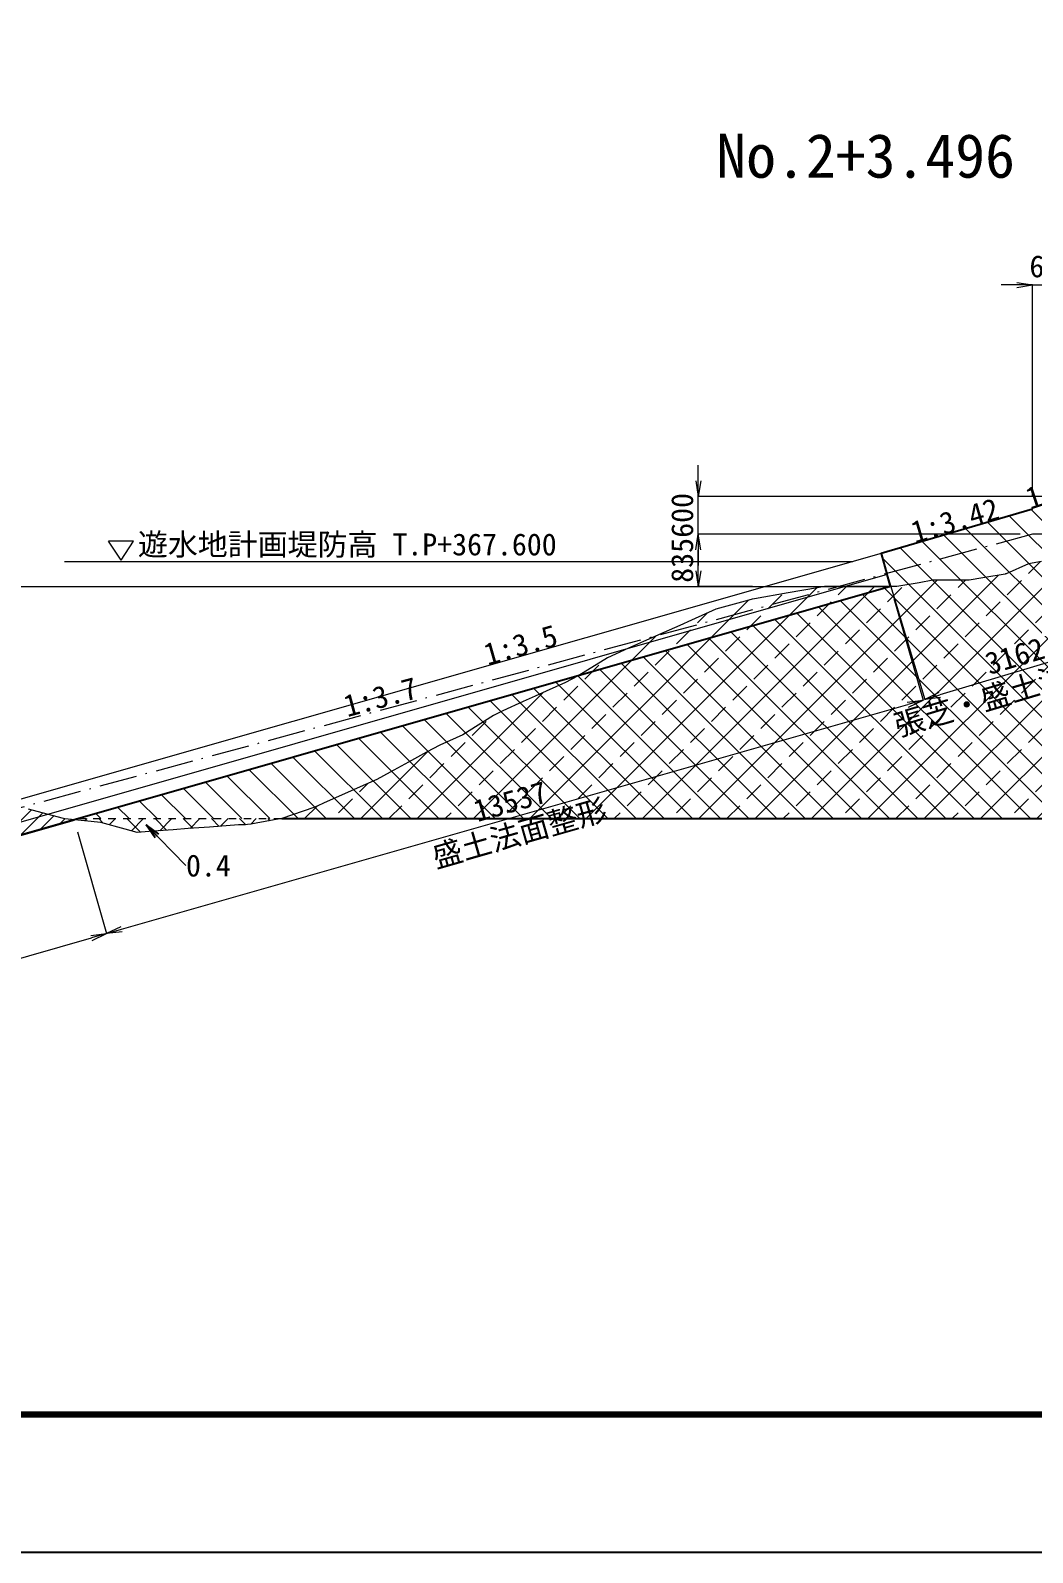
# Model space of a CAD drawing. Header units: millimetres. Extents: x -23295 to 84900, y -241468 to 58400.
# Drawn here: x 29536 to 45511, y -161312 to -137046 of the extents above; entities that cross this region are included whole.
import ezdxf
from ezdxf.enums import TextEntityAlignment as Align

# ---------------------------------------------------------------- set-up
doc = ezdxf.new("R2010")
doc.units = ezdxf.units.MM
doc.header["$LTSCALE"] = 100
doc.header["$PDSIZE"] = 300
doc.linetypes.add('SXF_一点短鎖線', pattern=[9.25, 6, -1.5, 0.25, -1.5])
doc.linetypes.add('SXF_跳び破線', pattern=[12, 6, -6])
doc.layers.get('Defpoints').update_dxf_attribs({"color": 191})
for name, color, linetype, lineweight in [('D-BGD', 7, 'Continuous', 13), ('D-BYP-STR6', 2, 'SXF_一点短鎖線', 13), ('D-STR-DIM', 7, 'Continuous', 13), ('D-STR-HTXT', 7, 'Continuous', 13), ('D-STR-STR5', 4, 'SXF_跳び破線', 13), ('D-STR-STR8', 3, 'Continuous', 25), ('D-STR-STR9', 1, 'Continuous', 25), ('D-STR-STRC', 7, 'Continuous', 13), ('D-STR-TXT', 7, 'Continuous', 13), ('D-TTL', 2, 'Continuous', 140), ('D-TTL-TXT', 7, 'Continuous', 13), ('切土法面整形', 4, 'Continuous', 13), ('床堀', 3, 'Continuous', 13), ('張芝', 3, 'Continuous', 13), ('掘削', 4, 'Continuous', 13), ('盛土(4.0≦W)', 5, 'Continuous', 13), ('盛土(W＜2.5)', 5, 'Continuous', 13), ('盛土法面整形', 1, 'Continuous', 13)]:
    doc.layers.add(name, color=color, linetype=linetype, lineweight=lineweight)
doc.styles.add('MS ゴシック', font='MS Gothic.ttf')
doc.styles.add('ＭＳ ゴシック', font='MS Gothic.ttf')
doc.dimstyles.new('DIM-100-F', dxfattribs={"dimscale": 100, "dimtxt": 3.5, "dimasz": 2.5, "dimexe": 0, "dimexo": 2, "dimgap": 0.8, "dimtad": 1, "dimdec": 0, "dimzin": 0, "dimdsep": 46, "dimtxsty": 'MS ゴシック', "dimblk": 'OPEN', "dimcen": 0.1, "dimclrd": 256, "dimclre": 256, "dimclrt": 256, "dimaunit": 1, "dimadec": 4, "dimazin": 0, "dimtfac": 1, "dimtdec": 0, "dimtmove": 2, "dimatfit": 3, "dimldrblk": 'OPEN', "dimfxl": 1, "dimtolj": 1, "dimtzin": 0, "dimlwd": -1, "dimlwe": -1, "dimarcsym": 0})

# ---------------------------------------------------------------- blocks, each defined once
blk = doc.blocks.new('_Open')
at = {"color": 0, "linetype": 'ByBlock', "lineweight": -2}
for p, q in [((-1, 0.167), (0, 0)), ((-1, -0.167), (0, 0)), ((0, 0), (-1, 0))]:
    blk.add_line(p, q, dxfattribs=at)
blk = doc.blocks.new('*D171')
at = {"layer": 'D-STR-DIM', "transparency": 16777216}
for p, q in [((45311, -145077), (40183, -145077)), ((40183, -145662), (40183, -145327)), ((41045, -145912), (40183, -145912))]:
    blk.add_line(p, q, dxfattribs=at)
at = {"layer": 'Defpoints', "color": 0, "transparency": 16777216}
for p in [(40183, -145077), (45511, -145077), (41245, -145912)]:
    blk.add_point(p, dxfattribs=at)
at = {"layer": 'D-STR-DIM', "transparency": 16777216, "xscale": 250, "yscale": 250, "zscale": 250}
for p, rotation in [((40183, -145077), 90), ((40183, -145912), 270)]:
    blk.add_blockref('_Open', p, dxfattribs=dict(at, rotation=rotation))
at = {"layer": 'D-STR-DIM', "transparency": 16777216, "insert": (39928, -145494), "char_height": 350, "attachment_point": 5, "rotation": 90, "style": 'MS ゴシック'}
blk.add_mtext('\\A1;835', dxfattribs=at)
blk = doc.blocks.new('*D174')
at = {"layer": 'D-STR-DIM', "transparency": 16777216}
for p, q in [((40183, -144227), (40183, -143977)), ((45925, -144477), (40183, -144477)), ((40183, -145077), (40183, -144477)), ((45311, -145077), (40183, -145077)), ((40183, -145327), (40183, -145577))]:
    blk.add_line(p, q, dxfattribs=at)
at = {"layer": 'Defpoints', "color": 0, "transparency": 16777216}
for p in [(40183, -144477), (46125, -144477), (45511, -145077)]:
    blk.add_point(p, dxfattribs=at)
at = {"layer": 'D-STR-DIM', "transparency": 16777216, "xscale": 250, "yscale": 250, "zscale": 250}
for p, rotation in [((40183, -144477), 270), ((40183, -145077), 90)]:
    blk.add_blockref('_Open', p, dxfattribs=dict(at, rotation=rotation))
at = {"layer": 'D-STR-DIM', "transparency": 16777216, "insert": (39928, -144777), "char_height": 350, "attachment_point": 5, "rotation": 90, "style": 'MS ゴシック'}
blk.add_mtext('\\A1;600', dxfattribs=at)
blk = doc.blocks.new('*D180')
at = {"layer": 'D-STR-DIM', "ltscale": 1500, "transparency": 16777216}
for p, q in [((45261, -141104), (45011, -141104)), ((45511, -144477), (45511, -141104)), ((45511, -141104), (46125, -141104)), ((46125, -144277), (46125, -141104)), ((46375, -141104), (46625, -141104))]:
    blk.add_line(p, q, dxfattribs=at)
at = {"layer": 'Defpoints', "color": 0, "ltscale": 1500, "transparency": 16777216}
for p in [(46125, -141104), (46125, -144477), (45511, -144677)]:
    blk.add_point(p, dxfattribs=at)
at = {"layer": 'D-STR-DIM', "ltscale": 1500, "transparency": 16777216, "xscale": 250, "yscale": 250, "zscale": 250}
blk.add_blockref('_Open', (45511, -141104), dxfattribs=at)
at = {"layer": 'D-STR-DIM', "ltscale": 1500, "transparency": 16777216, "xscale": 250, "yscale": 250, "zscale": 250, "rotation": 180}
blk.add_blockref('_Open', (46125, -141104), dxfattribs=at)
at = {"layer": 'D-STR-DIM', "ltscale": 1500, "transparency": 16777216, "insert": (45818, -140809), "char_height": 350, "attachment_point": 5, "style": 'MS ゴシック'}
blk.add_mtext('\\A1;614', dxfattribs=at)
blk = doc.blocks.new('*D184')
at = {"layer": 'Defpoints', "color": 0, "transparency": 16777216}
for p in [(30230, -149631), (30748, -151444), (20086, -152529)]:
    blk.add_point(p, dxfattribs=at)
at = {"layer": '切土法面整形', "transparency": 16777216}
for p, q in [((30285, -149823), (30748, -151444)), ((20844, -154273), (30508, -151512)), ((20141, -152721), (20604, -154342))]:
    blk.add_line(p, q, dxfattribs=at)
at = {"layer": '切土法面整形', "transparency": 16777216, "xscale": 250, "yscale": 250, "zscale": 250}
for p, rotation in [((30748, -151444), 15.94539589968122), ((20604, -154342), 195.9453958996812)]:
    blk.add_blockref('_Open', p, dxfattribs=dict(at, rotation=rotation))
at = {"layer": '切土法面整形', "transparency": 16777216, "char_height": 350, "attachment_point": 5, "rotation": 15.9454, "style": 'MS ゴシック'}
for s, insert in [('\\A1;10550', (25606, -152648)), ('\\A1;切土法面整形', (25755, -153168))]:
    blk.add_mtext(s, dxfattribs=dict(at, insert=insert))
blk = doc.blocks.new('*D185')
at = {"layer": 'Defpoints', "color": 0, "transparency": 16777216}
for p in [(43247, -145912), (43765, -147725), (30230, -149631)]:
    blk.add_point(p, dxfattribs=at)
at = {"layer": '盛土法面整形', "transparency": 16777216}
for p, q in [((43302, -146104), (43765, -147725)), ((30989, -151375), (43524, -147793)), ((30285, -149823), (30748, -151444))]:
    blk.add_line(p, q, dxfattribs=at)
at = {"layer": '盛土法面整形', "transparency": 16777216, "xscale": 250, "yscale": 250, "zscale": 250}
for p, rotation in [((43765, -147725), 15.94539589968122), ((30748, -151444), 195.9453958996812)]:
    blk.add_blockref('_Open', p, dxfattribs=dict(at, rotation=rotation))
at = {"layer": '盛土法面整形', "transparency": 16777216, "char_height": 350, "attachment_point": 5, "rotation": 15.9454, "style": 'MS ゴシック'}
for s, insert in [('\\A1;{\\C1;13537', (37186, -149339)), ('\\A1;盛土法面整形}', (37336, -149861))]:
    blk.add_mtext(s, dxfattribs=dict(at, insert=insert))
blk = doc.blocks.new('*D186')
at = {"layer": 'Defpoints', "color": 0, "transparency": 16777216}
for p in [(46125, -144477), (43096, -145383), (43792, -147711)]:
    blk.add_point(p, dxfattribs=at)
at = {"layer": '張芝', "transparency": 16777216}
for p, q in [((46182, -144668), (46821, -146805)), ((43153, -145575), (43792, -147711)), ((46582, -146877), (44032, -147640))]:
    blk.add_line(p, q, dxfattribs=at)
at = {"layer": '張芝', "transparency": 16777216, "xscale": 250, "yscale": 250, "zscale": 250}
for p, rotation in [((46821, -146805), 16.6546069592718), ((43792, -147711), 196.6546069592718)]:
    blk.add_blockref('_Open', p, dxfattribs=dict(at, rotation=rotation))
at = {"layer": '張芝', "transparency": 16777216, "char_height": 350, "attachment_point": 5, "rotation": 16.6546, "style": 'MS ゴシック'}
for s, insert in [('\\A1;張芝・盛土法面整形}', (45384, -147542)), ('\\A1;{\\C3;3162', (45228, -147020))]:
    blk.add_mtext(s, dxfattribs=dict(at, insert=insert))
blk = doc.blocks.new('*D21')
at = {"layer": 'Defpoints', "color": 0, "transparency": 16777216}
for p in [(43247, -129912), (43765, -131725), (19447, -136712)]:
    blk.add_point(p, dxfattribs=at)
at = {"layer": '盛土法面整形', "transparency": 16777216}
for p, q in [((43302, -130104), (43765, -131725)), ((20205, -138456), (43524, -131793)), ((19502, -136904), (19965, -138525))]:
    blk.add_line(p, q, dxfattribs=at)
at = {"layer": '盛土法面整形', "transparency": 16777216, "xscale": 250, "yscale": 250, "zscale": 250}
for p, rotation in [((43765, -131725), 15.94539589968122), ((19965, -138525), 195.9453958996812)]:
    blk.add_blockref('_Open', p, dxfattribs=dict(at, rotation=rotation))
at = {"layer": '盛土法面整形', "transparency": 16777216, "char_height": 350, "attachment_point": 5, "rotation": 15.9454, "style": 'MS ゴシック'}
for s, insert in [('\\A1;{\\C1;24752', (31795, -134879)), ('\\A1;盛土法面整形}', (31944, -135401))]:
    blk.add_mtext(s, dxfattribs=dict(at, insert=insert))

msp = doc.modelspace()

# ---------------------------------------------------------------- hatches: boundary and pattern name
at = {"layer": '床堀'}
h = msp.add_hatch(dxfattribs=at)
h.set_pattern_fill('ANSI31', color=256, scale=50)
h.set_pattern_definition([(45, (100000, 0), (-112.2532, 112.2532), [])])
h.paths.add_polyline_path([(30230.3, -149630.7), (30137.4, -149621.4), (30082.3, -149615.9), (30041.5, -149604.8), (29505.6, -149458.4), (29038.2, -149411.9), (28994.2, -149411.9), (22694.6, -151211.7), (16694.6, -151211.7), (18294.6, -152811.7), (19944.6, -152811.7), (20085.9, -152529.1)])
at = {"layer": '掘削'}
h = msp.add_hatch(dxfattribs=at)
h.set_pattern_fill('ANSI33', color=256, scale=100)
h.set_pattern_definition([(45, (100000, 0), (-449.0128, 449.0128), []), (45, (100449, 0), (-449.0128, 449.0128), [317.5, -158.75])])
h.paths.add_polyline_path([(63759, -149611.9), (63531.9, -149549.8), (63150.8, -149511.9), (62955.1, -149492.4), (62690.7, -149466), (62378.4, -149411.9), (62147.5, -149371.8), (61801.7, -149277.4), (61334.3, -149149.8), (61225, -149111.9), (61144.2, -149083.8), (60648.3, -148862.4), (60140.8, -148635.9), (60071.6, -148604.9), (59977.9, -148563.1), (59494.8, -148383.1), (59137.5, -148249.9), (58918.1, -148190), (58621.5, -148057.6), (58341.4, -147932.5), (58134.2, -147840), (57764.7, -147638.2), (57533.4, -147511.9), (57188, -147323.2), (57130.9, -147292.1), (56611.3, -147008.3), (56127.6, -146660.3), (56034.5, -146602.6), (55908.7, -146546.4), (55457.8, -146345.1), (55124.3, -146196.2), (54881.1, -146063.4), (54552.4, -145883.8), (54304.4, -145730.1), (54121, -145616.4), (53727.7, -145372.7), (53196, -145135.3), (53151, -145115.2), (53117.7, -145106.1), (52574.2, -145011.9), (52511.1, -145000.9), (52114.3, -144932.1), (51997.5, -144923.5), (51839.6, -144939.2), (51420.8, -145011.9), (51111, -145011.9), (50941.5, -145011.9), (50844.1, -145011.9), (50575.3, -145011.9), (50267.4, -145011.9), (50209.1, -145011.9), (50107.7, -145011.9), (49690.7, -145011.9), (49126.8, -145011.9), (49113.9, -145011.9), (49104.4, -145011.9), (48537.2, -145011.9), (48101.1, -145011.9), (47960.5, -145011.9), (47770.4, -145044.8), (47383.8, -145111.9), (47097.8, -145161.4), (46807.1, -145240.8), (46414, -145348.2), (46230.3, -145411.9), (46094.5, -145435.4), (45653.6, -145511.9), (45448.3, -145547.5), (45091.2, -145706.9), (45082.1, -145710.9), (45076.9, -145711.9), (44715.9, -145774.4), (44500.2, -145811.9), (44087.9, -145811.9), (43923.5, -145811.9), (43701.3, -145850.4), (43346.8, -145911.9), (43084.5, -145911.9), (42770, -145911.9), (42344.9, -145911.9), (42193.3, -145911.9), (42081.2, -145931.3), (41616.6, -146011.9), (41077.9, -146105.3), (41039.9, -146111.9), (40988.5, -146129.7), (40463.2, -146273.1), (40074.6, -146446.6), (39886.5, -146530.6), (39632.1, -146644.2), (39309.7, -146788.1), (39071.3, -146894.5), (38733, -147045.6), (38275.7, -147329), (38156.3, -147394.2), (38068, -147442.5), (37757.9, -147580.9), (37579.6, -147660.5), (37391.6, -147744.4), (37064.7, -147890.4), (37002.9, -147924.2), (36919.3, -147969.8), (36426.2, -148275.5), (36061.4, -148438.4), (35849.4, -148554.1), (35562.9, -148710.6), (35272.7, -148869.1), (35058, -148986.3), (34696, -149147.9), (34206.6, -149366.5), (34119.3, -149405.4), (34054.7, -149434.2), (33542.6, -149611.9)])
at = {"layer": '盛土(4.0≦W)'}
h = msp.add_hatch(dxfattribs=at)
h.set_pattern_fill('ANSI31', color=256, scale=100, angle=90)
h.set_pattern_definition([(135, (100000, -16000), (-224.5064, -224.5064), [])])
h.paths.add_polyline_path([(43095.5, -145382.9), (43246.6, -145911.7), (30296.2, -149611.9), (60351.6, -149611.9), (54281.3, -146576.7), (54527.3, -146084.8), (52224.7, -144476.7), (51724.8, -144466.7), (51724.7, -144516.7), (51774.7, -144517.7), (51774.7, -144667.7), (49175.6, -144615.7), (46561.1, -144669.6), (46561.1, -144519.6), (46624.8, -144518.3), (46624.8, -144466.7), (46124.8, -144476.7), (45511.2, -144676.7)])
at = {"layer": '盛土(W＜2.5)'}
h = msp.add_hatch(dxfattribs=at)
h.set_pattern_fill('ANSI37', color=256, scale=100)
h.paths.add_polyline_path([(31493.8, -149811.9), (31812.4, -149788.4), (32048.1, -149771), (32389.1, -149745.8), (32850.2, -149711.9), (32965.9, -149711.9), (32997.1, -149706.4), (33051.4, -149697), (33363.3, -149642.9), (33542.6, -149611.9), (30296.2, -149611.9), (30230.3, -149630.7), (30659, -149673.4), (31044.8, -149778.8), (31235.7, -149830.9)])

# ---------------------------------------------------------------- linework, layer by layer
at = {"layer": 'D-BGD', "linetype": 'Continuous', "lineweight": 13}
msp.add_lwpolyline([(45653.6, -145511.9), (45448.3, -145547.5), (45091.2, -145706.9), (45082.1, -145710.9), (45076.9, -145711.9), (44715.9, -145774.4), (44500.2, -145811.9), (44087.9, -145811.9), (43923.5, -145811.9), (43701.3, -145850.4), (43346.8, -145911.9), (43084.5, -145911.9), (42770, -145911.9), (42344.9, -145911.9), (42193.3, -145911.9), (42081.2, -145931.3), (41616.6, -146011.9), (41077.9, -146105.3), (41039.9, -146111.9), (40988.5, -146129.7), (40463.2, -146273.1), (40074.6, -146446.6), (39886.5, -146530.6), (39632.1, -146644.2), (39309.7, -146788.1), (39071.3, -146894.5), (38733, -147045.6), (38275.7, -147329), (38156.3, -147394.2), (38068, -147442.5), (37757.9, -147580.9), (37579.6, -147660.5), (37391.6, -147744.4), (37064.7, -147890.4), (37002.9, -147924.2), (36919.3, -147969.8), (36426.2, -148275.5), (36061.4, -148438.4), (35849.4, -148554.1), (35562.9, -148710.6), (35272.7, -148869.1), (35058, -148986.3), (34696, -149147.9), (34206.6, -149366.5), (34119.3, -149405.4), (34054.7, -149434.2), (33542.6, -149611.9), (33363.3, -149642.9), (33051.4, -149697), (32997.1, -149706.4), (32965.9, -149711.9), (32850.2, -149711.9), (32389.1, -149745.8), (32048.1, -149771), (31812.4, -149788.4), (31493.8, -149811.9), (31235.7, -149830.9), (31044.8, -149778.8), (30659, -149673.4), (30137.4, -149621.4), (30082.3, -149615.9), (30041.5, -149604.8), (29505.6, -149458.4)], dxfattribs=at)
at = {"layer": 'D-BYP-STR6', "linetype": 'SXF_一点短鎖線'}
msp.add_lwpolyline([(63633.6, -150637.9), (52511.1, -145076.7), (45511.1, -145076.7), (19540.8, -152095.7)], dxfattribs=at)
at = {"layer": 'D-STR-HTXT', "linetype": 'Continuous'}
for p, q in [((31180.4, -145189.9), (30780.4, -145189.9)), ((30980.4, -145489.9), (30780.4, -145189.9)), ((30980.4, -145489.9), (31180.4, -145189.9)), ((30077.5, -145511.7), (42644.6, -145511.7))]:
    msp.add_line(p, q, dxfattribs=at)
at = {"layer": 'D-STR-HTXT'}
msp.add_line((22157.7, -145911.7), (43246.6, -145911.7), dxfattribs=at)
at = {"layer": 'D-STR-STR5', "ltscale": 0.2}
msp.add_line((30296.2, -149611.9), (33542.6, -149611.9), dxfattribs=at)
at = {"layer": 'D-STR-STR8'}
msp.add_line((33542.6, -149611.9), (60351.6, -149611.9), dxfattribs=at)
msp.add_lwpolyline([(14794.7, -149311.9), (18294.6, -152811.7), (19944.6, -152811.7), (20085.9, -152529.1), (30230.3, -149630.7)], dxfattribs=at)
at = {"layer": 'D-STR-STR9', "ltscale": 0.01}
msp.add_line((45511.2, -144676.7), (43095.5, -145382.9), dxfattribs=at)
at = {"layer": 'D-STR-STR9'}
for p, q in [((43095.5, -145382.9), (43189.5, -145711.9)), ((37521.9, -147547.4), (30230.3, -149630.7))]:
    msp.add_line(p, q, dxfattribs=at)
at = {"layer": 'D-STR-STRC', "ltscale": 0.2}
for p, q in [((43095.5, -145382.9), (19194.6, -152211.7)), ((43191.7, -145719.4), (43095.5, -145382.9)), ((43191.7, -145719.4), (19353.8, -152530.2))]:
    msp.add_line(p, q, dxfattribs=at)
at = {"layer": 'D-STR-STRC', "linetype": 'Continuous', "lineweight": 25}
for q in [(43191.7, -145719.4), (19446.6, -152711.7)]:
    msp.add_line((43246.6, -145911.7), q, dxfattribs=at)
at = {"layer": 'D-TTL'}
msp.add_lwpolyline([(2850, -104111.9), (2850, -159111.9), (82850, -159111.9), (82850, -104111.9)], close=True, dxfattribs=at)
at = {"layer": 'Defpoints', "color": 1}
msp.add_lwpolyline([(84900, -161311.9), (800, -161311.9), (800, -101911.9), (84900, -101911.9)], close=True, dxfattribs=at)

# ---------------------------------------------------------------- texts
at = {"layer": 'D-STR-TXT', "style": 'ＭＳ ゴシック'}
for s, rotation, p in [('1:3.07', 18.05222, (45471.9, -144686.9)), ('1:3.42', 16.29605, (43635.3, -145225.1)), ('1:3.5', 15.9454, (36824.3, -147171.7))]:
    msp.add_text(s, height=350, rotation=rotation, dxfattribs=at).set_placement(p)
at = {"layer": 'D-STR-TXT', "ltscale": 0.01, "style": 'ＭＳ ゴシック'}
msp.add_text('遊水地計画堤防高 T.P+367.600', height=350, dxfattribs=at).set_placement((31249, -145414.8))
at = {"layer": 'D-STR-TXT', "style": 'ＭＳ ゴシック'}
msp.add_text('1:3.7', height=350, rotation=15.124, dxfattribs=at).set_placement((35188.2, -147940.7), align=Align.BOTTOM_CENTER)
at = {"layer": 'D-TTL-TXT', "style": 'MS ゴシック'}
msp.add_text('No.2+3.496', height=700, dxfattribs=at).set_placement((42850, -139604), align=Align.BOTTOM_CENTER)
at = {"layer": '盛土(W＜2.5)', "style": 'ＭＳ ゴシック'}
msp.add_text('0.4', height=350, dxfattribs=at).set_placement((32015.5, -150358.9), align=Align.MIDDLE_LEFT)

# ---------------------------------------------------------------- dimensions: what is measured, and where the dimension line sits
at = {"layer": 'D-STR-DIM', "ltscale": 1500}
dim = msp.add_linear_dim(base=(46124.8, -141103.9), p1=(45511.2, -144676.7), p2=(46124.8, -144476.7), dimstyle='DIM-100-F', dxfattribs=at)
dim.commit()
dim.dimension.update_dxf_attribs({"geometry": '*D180', "text_midpoint": (45818, -140808.9)})
at = {"layer": 'D-STR-DIM'}
for base, p1, p2, picture, middle in [((40183.3, -144476.7), (45511.1, -145076.7), (46124.8, -144476.7), '*D174', (39928.3, -144776.7)), ((40183.3, -145076.7), (41244.6, -145911.7), (45511.1, -145076.7), '*D171', (39928.3, -145494.2))]:
    dim = msp.add_linear_dim(base=base, p1=p1, p2=p2, angle=90, dimstyle='DIM-100-F', override={"dimtix": 1}, dxfattribs=at)
    dim.commit()
    dim.dimension.update_dxf_attribs({"geometry": picture, "text_midpoint": middle})
at = {"layer": '切土法面整形'}
dim = msp.add_linear_dim(base=(30748.3, -151443.6), p1=(20085.9, -152529.1), p2=(30230.3, -149630.7), angle=195.9454, text='<>\\X切土法面整形', dimstyle='DIM-100-F', dxfattribs=at)
dim.commit()
dim.dimension.update_dxf_attribs({"geometry": '*D184', "text_midpoint": (25676.1, -152892.8)})
at = {"layer": '張芝'}
dim = msp.add_linear_dim(base=(43792.1, -147711.3), p1=(46124.8, -144476.7), p2=(43095.5, -145382.9), angle=196.65461, text='{\\C3;<>\\X張芝・盛土法面整形}', dimstyle='DIM-100-F', dxfattribs=at)
dim.commit()
dim.dimension.update_dxf_attribs({"geometry": '*D186', "text_midpoint": (45301.1, -147263.9), "dimtype": 161})
at = {"layer": '盛土法面整形'}
for base, p1, p2, picture, middle in [((43764.6, -131724.6), (19446.6, -136711.7), (43246.6, -129911.7), '*D21', (31864.6, -135124.6)), ((43764.6, -147724.6), (30230.3, -149630.7), (43246.6, -145911.7), '*D185', (37256.4, -149584.1))]:
    dim = msp.add_linear_dim(base=base, p1=p1, p2=p2, angle=195.9454, text='{\\C1;<>\\X盛土法面整形}', dimstyle='DIM-100-F', dxfattribs=at)
    dim.commit()
    dim.dimension.update_dxf_attribs({"geometry": picture, "text_midpoint": middle})

# ---------------------------------------------------------------- leaders
at = {"layer": '盛土(W＜2.5)'}
msp.add_leader([(31378, -149708.1), (32015.5, -150358.9)], dimstyle='DIM-100-F', override={"dimgap": 0.8, "dimtad": 0, "dimarcsym": 2}, dxfattribs=at)

doc.saveas('drawing.dxf')
